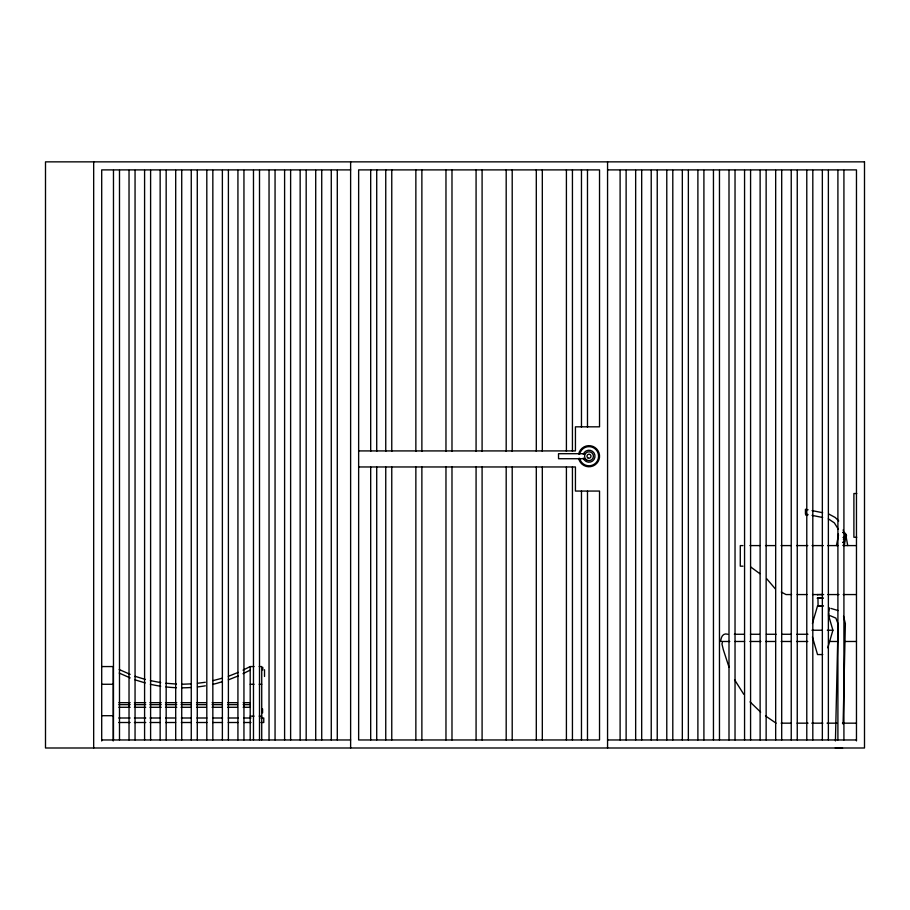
<?xml version="1.0" encoding="UTF-8"?>
<svg xmlns="http://www.w3.org/2000/svg" width="910" height="910" viewBox="0 0 910 910"><rect width="100%" height="100%" fill="white"/><g stroke="black" fill="none" stroke-linecap="round" stroke-linejoin="round"><path stroke-width="1.36" d="M828.885 609.427L828.862 607.596L828.703 610.53M828.612 613.556L828.657 616.48L828.657 611.247M835.437 740.933L838.076 623.907L835.903 618.129L830.227 615.706M843.104 724.087L845.367 623.6L843.547 616.229M828.669 611.44L828.691 610.132M828.726 609.711L828.817 608.358L828.862 609.154M836.449 545.591L838.519 534.909M805.907 514.139L805.748 515.083L807.568 515.447M812.425 623.486L817.533 605.923L822.754 605.923M827.793 647.795L832.9 630.232L828.578 615.376M722.415 642.676L721.926 643.882L723.359 649.797L729.081 667.371M838.258 534.181L837.86 536.934M838.372 534.159L837.735 535.979L838.337 537.856M845.97 537.947L846.482 535.171L843.399 532.521M243.038 670.124L250.204 666.564L254.049 666.564M243.038 673.673L250.204 670.113M842.876 545.454L844.582 544.214L844.855 541.632M228.342 676.323L238.215 672.399M228.342 679.861L238.215 675.937M843.013 537.56C845.959 537.184 845.834 532.839 842.899 532.577M843.365 539.493C847.551 538.959 847.369 532.771 843.206 532.395M843.035 542.565L845.231 540.665L844.867 538.686M842.876 542.235L843.559 542.007M222.006 678.246L213.065 680.612M222.006 681.783L216.933 683.319A140.595 140.595 0 0 1 213.088 684.263M197.47 683.273L205.319 682.272M181.716 684.274L190.918 683.876M823.47 605.958L818.09 606.06L817.942 598.211L819.739 598.166M817.692 594.617L817.1 594.628L822.742 594.514M819 598.177L817.157 598.223L818.067 598.211M819.409 598.177L820.604 598.154M821.537 598.132L822.811 598.109M820.49 598.154L821.65 598.132M822.469 598.12L823.334 598.097M350.623 169.886L101.704 169.886L101.704 740.979M607.562 169.886L856.469 169.886L856.469 740.899M358.642 450.916L575.438 450.916L575.438 426.824L599.531 426.824L599.531 169.886L358.642 169.886L358.642 739.966L599.531 739.966L599.531 491.059L575.438 491.059L575.438 466.966L358.642 466.966M584.891 453.703L558.512 453.703L558.547 458.72L584.88 458.72M856.776 493.527L853.898 493.527L853.898 537.253L856.776 537.253M845.788 534.909L847.733 545.591M742.935 545.591L740.296 545.591L740.274 566.179L742.981 566.179M749.988 545.591L759.861 545.591M765.503 545.591L775.377 545.591M781.019 545.591L790.892 545.591M796.534 545.591L807.818 545.591M812.05 545.591L823.334 545.591M827.565 545.591L838.099 545.591M843.547 545.591L855.775 545.591M791.586 594.56L786.012 594.56L781.258 592.035M797.171 594.56L806.942 594.56M812.516 594.56L823.675 594.56M827.861 594.56L839.031 594.56M843.217 594.56L855.775 594.56M811.959 630.232L821.673 630.232M827.292 630.232L832.9 630.232M727.875 634.27C722.824 632.575 720.891 637.387 720.731 641.482L729.763 641.482M734.37 634.27L744.312 634.27M750.42 634.27L759.384 634.27M766.379 634.27L776.082 634.27M781.622 634.27L791.325 634.27M796.876 634.27L807.955 634.27M735.03 641.482L744.596 641.482M749.92 641.482L760.896 641.482M765.697 641.482L775.513 641.482M781.121 641.482L790.938 641.482M796.546 641.482L807.773 641.482M829.715 641.482L838.19 641.482M845.208 641.482L856.469 641.482M822.754 654.552L817.533 654.552L812.425 636.989M101.704 666.564L113.215 666.564L113.215 740.979M259.168 666.564L261.727 666.564L261.727 739.875M101.704 684.274L113.215 684.274M250.204 684.274L254.049 684.274M259.168 684.274L261.727 684.274M118.869 702.668L130.164 702.668M134.407 702.668L145.702 702.668M149.934 702.668L161.241 702.668M165.472 702.668L176.768 702.668M181.01 702.668L190.895 702.668M196.537 702.668L206.433 702.668M212.075 702.668L221.96 702.668M227.614 702.668L237.499 702.668M243.152 702.668L250.204 702.668M118.869 704.636L130.164 704.636M134.407 704.636L145.702 704.636M149.934 704.636L161.241 704.636M165.472 704.636L176.768 704.636M181.01 704.636L190.895 704.636M196.537 704.636L206.433 704.636M212.075 704.636L221.96 704.636M227.614 704.636L237.499 704.636M243.152 704.636L250.204 704.636M118.869 707.286L130.164 707.286M134.407 707.286L145.702 707.286M149.934 707.286L161.241 707.286M165.472 707.286L176.768 707.286M181.01 707.286L190.895 707.286M196.537 707.286L206.433 707.286M212.075 707.286L221.96 707.286M227.614 707.286L237.499 707.286M243.152 707.286L250.204 707.286M101.704 715.704L113.215 715.704M250.204 716.136L254.049 716.136M259.168 716.136L261.727 716.136M118.766 718.001L130.141 718.001M134.407 718.001L145.771 718.001M150.036 718.001L159.989 718.001M165.677 718.001L175.63 718.001M181.317 718.001L191.259 718.001M196.947 718.001L206.9 718.001M212.587 718.001L222.54 718.001M228.228 718.001L238.181 718.001M243.857 718.001L250.967 718.001M260.92 718.001L263.763 718.001L263.763 722.506L260.92 722.506M118.766 722.506L130.141 722.506M134.407 722.506L145.771 722.506M150.036 722.506L159.989 722.506M165.677 722.506L175.63 722.506M181.317 722.506L191.259 722.506M196.947 722.506L206.9 722.506M212.587 722.506L222.54 722.506M228.228 722.506L238.181 722.506M243.857 722.506L250.967 722.506M781.133 723.166L790.688 723.166M797.103 723.166L808.069 723.166M811.777 723.166L822.879 723.166M827.042 723.166L836.825 723.166M842.444 723.166L856.469 723.166M101.704 739.966L350.623 739.966M607.562 739.966L856.469 739.966M835.278 747.986L842.569 748.145M176.449 684.047L165.95 683.273M160.729 682.602L150.366 680.612M830.853 608.403L838.133 610.564M808.091 509.805L805.441 509.281L805.441 514.048L808.091 514.582M812.061 510.601L822.64 512.717M812.061 515.367L822.64 517.494M776.071 723.166L765.503 715.931M135.089 676.323L145.225 679.395M135.089 679.861L145.225 682.944M828.908 514.104L835.209 517.483L838.702 520.929M130.153 674.356L119.199 669.533M130.153 677.904L119.199 673.07M828.316 518.837L834.356 522.886L838.349 529.256M843.763 532.976L845.185 534.557M750.75 567.01L759.839 573.675M760.658 712.143L750.033 701.883M766.641 578.669L775.32 588.884M743.72 694.228L734.575 679.736M843.183 529.847L843.707 532.35M843.923 170.375L843.923 739.966M837.905 170.375L837.905 739.966M828.373 170.375L828.373 739.966M822.344 170.375L822.344 739.966M812.812 170.375L812.812 739.966M806.783 170.375L806.783 739.966M797.251 170.375L797.251 739.966M791.234 170.375L791.234 739.966M781.701 170.375L781.701 739.966M775.673 170.375L775.673 739.966M766.14 170.375L766.14 739.966M760.123 170.375L760.123 739.966M750.579 170.375L750.579 739.966M744.562 170.375L744.562 739.966M735.03 170.375L735.03 739.966M729.001 170.375L729.001 739.966M719.469 170.375L719.469 739.966M713.451 170.375L713.451 739.966M703.908 170.375L703.908 739.966M697.89 170.375L697.89 739.966M688.358 170.375L688.358 739.966M682.329 170.375L682.329 739.966M672.797 170.375L672.797 739.966M666.78 170.375L666.78 739.966M657.236 170.375L657.236 739.966M651.219 170.375L651.219 739.966M641.687 170.375L641.687 739.966M635.658 170.375L635.658 739.966M626.125 170.375L626.125 739.966M620.108 170.375L620.108 739.966M607.562 161.855L607.562 747.997M587.485 169.886L587.485 427.2M587.485 491.184L587.485 739.966M581.467 169.886L581.467 427.2M581.467 491.184L581.467 739.966M572.435 169.886L572.435 451.371M572.435 467.012L572.435 739.966M566.407 169.886L566.407 451.371M566.407 467.012L566.407 739.966M542.314 169.886L542.314 451.371M542.314 467.012L542.314 739.966M536.297 169.886L536.297 451.371M536.297 467.012L536.297 739.966M512.205 169.886L512.205 451.371M512.205 467.012L512.205 739.966M506.188 169.886L506.188 451.371M506.188 467.012L506.188 739.966M482.095 169.886L482.095 451.371M482.095 467.012L482.095 739.966M476.078 169.886L476.078 451.371M476.078 467.012L476.078 739.966M451.986 169.886L451.986 451.371M451.986 467.012L451.986 739.966M445.968 169.886L445.968 451.371M445.968 467.012L445.968 739.966M421.876 169.886L421.876 451.371M421.876 467.012L421.876 739.966M415.859 169.886L415.859 451.371M415.859 467.012L415.859 739.966M391.766 169.886L391.766 451.371M391.766 467.012L391.766 739.966M385.749 169.886L385.749 451.371M385.749 467.012L385.749 739.966M376.717 169.886L376.717 451.371M376.717 467.012L376.717 739.966M370.688 169.886L370.688 451.371M370.688 467.012L370.688 739.966M350.623 161.855L350.623 747.997M337.291 170.375L337.291 739.966M331.274 170.375L331.274 739.966M321.73 170.375L321.73 739.966M315.713 170.375L315.713 739.966M306.181 170.375L306.181 739.966M300.152 170.375L300.152 739.966M290.62 170.375L290.62 739.966M284.602 170.375L284.602 739.966M275.059 170.375L275.059 739.966M269.041 170.375L269.041 739.966M264.526 669.737L264.526 676.483M262.797 667.371L262.797 670.079M262.58 708.947L262.58 712.883M259.509 170.375L259.509 739.966M253.481 170.375L253.481 739.966M250.204 666.564L250.204 739.875M243.948 170.375L243.948 739.966M237.931 170.375L237.931 739.966M228.399 170.375L228.399 739.966M222.37 170.375L222.37 739.966M212.838 170.375L212.838 739.966M206.809 170.375L206.809 739.966M197.277 170.375L197.277 739.966M191.259 170.375L191.259 739.966M181.727 170.375L181.727 739.966M175.698 170.375L175.698 739.966M166.166 170.375L166.166 739.966M160.149 170.375L160.149 739.966M150.605 170.375L150.605 739.966M144.588 170.375L144.588 739.966M135.055 170.375L135.055 739.966M129.027 170.375L129.027 739.966M119.494 170.375L119.494 739.966M113.477 170.375L113.477 739.966M93.673 161.855L93.673 747.997M579.613 454.215A9.6 9.6 0 0 1 594.366 448.255A9.6 9.6 0 0 1 594.366 464.168A9.6 9.6 0 0 1 579.613 458.208M578.669 454.022A10.556 10.556 0 0 1 594.901 447.458A10.556 10.556 0 0 1 594.901 464.964A10.556 10.556 0 0 1 578.669 458.412M583.287 454.363A6.006 6.006 0 0 1 592.524 451.36A6.006 6.006 0 0 1 592.524 461.074A6.006 6.006 0 0 1 583.287 458.071M205.319 685.821A140.595 140.595 0 0 1 197.481 686.925M190.929 687.505A140.595 140.595 0 0 1 181.716 687.812M176.449 687.71A140.595 140.595 0 0 1 165.938 686.925M160.717 686.231A140.595 140.595 0 0 1 150.343 684.263M864.5 161.855L45.5 161.855L45.5 747.997L864.5 747.997L864.5 161.855M587.814 457.844A2.002 2.002 0 0 0 590.988 456.422A2.002 2.002 0 0 0 588.178 454.386A2.002 2.002 0 0 0 587.814 457.844M586.393 459.8A4.436 4.436 0 0 0 593.4 456.683A4.436 4.436 0 0 0 587.189 452.168A4.436 4.436 0 0 0 586.393 459.8"/></g></svg>
